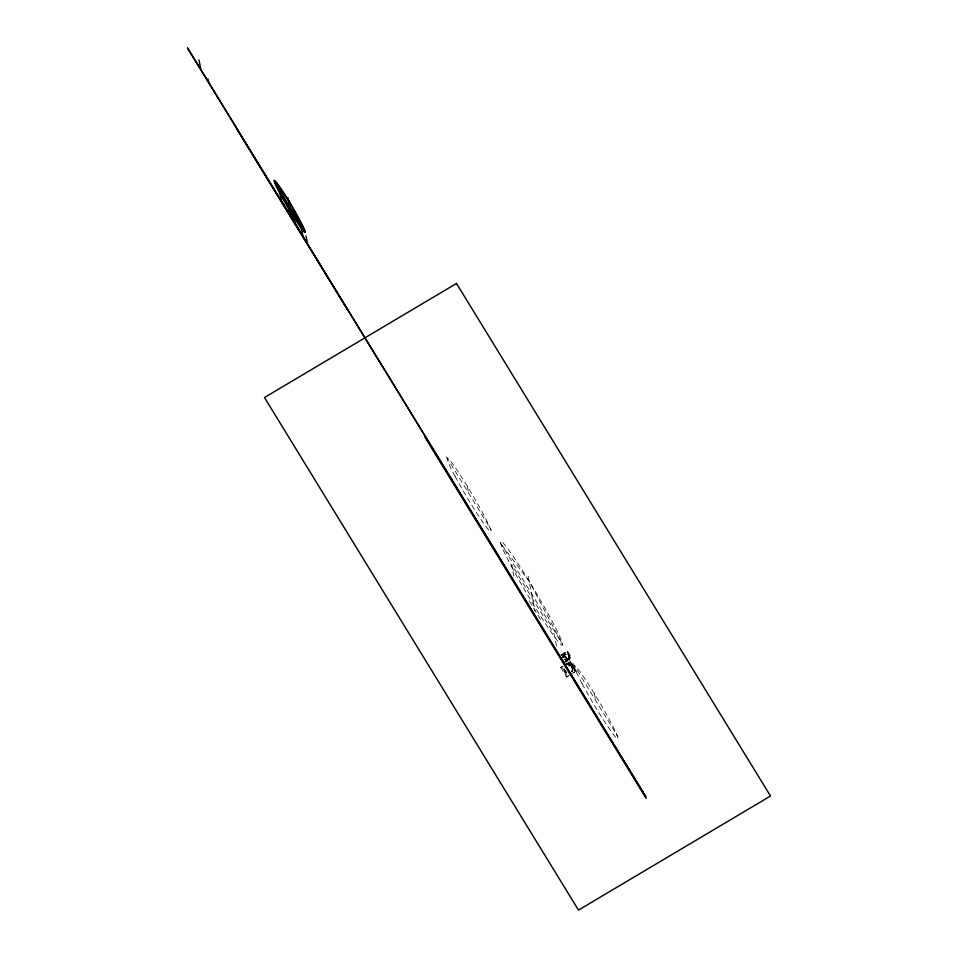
<?xml version="1.0" encoding="UTF-8"?>
<svg xmlns="http://www.w3.org/2000/svg" width="958" height="958" viewBox="0 0 958 958"><rect width="100%" height="100%" fill="white"/><g stroke="black" fill="none" stroke-linecap="round" stroke-linejoin="round"><path stroke-width="0.72" stroke-dasharray="4.79 3.59" d="M563.999 667.942L564.262 670.947L566.513 673.163M572.776 670.528C574.165 667.187 570.633 663.894 567.387 664.648M568.98 658.122C571.303 653.021 561.711 652.075 562.945 657.535M572.788 670.504L572.166 671.678M571.471 671.762L572.644 668.277L570.908 665.403M567.902 659.284C572.692 655.392 562.729 651.093 563.136 657.356M560.586 655.236L567.387 651.2L571.435 657.823L564.681 662.014M561.747 654.721L567.387 651.2M561.436 655.583L567.208 652.147L570.669 657.871L567.22 652.23M564.897 661.295L570.657 657.787M564.645 661.858L571.435 657.823M563.184 666.133L560.753 667.582L563.136 665.918M564.358 665.199L570.441 661.583L576.249 671.079L573.866 672.732M568.046 663.247L570.441 661.583M567.759 664.014L570.118 662.601L575.063 670.684L572.728 672.205M567.783 664.134L570.142 662.732L575.087 670.804M568.956 675.414L566.561 677.067L568.992 675.63M570.166 674.683L576.249 671.079M567.483 659.535L566.501 659.858M567.124 659.787L563.951 659.188A3.173 3.102 -11 0 0 568.992 657.918A3.173 3.102 -11 0 0 566.394 653.679A3.173 3.102 -11 0 0 562.945 657.356M569.136 664.565L570.74 665.103M566.262 672.504L564.166 669.403M501.681 544.934L529.115 581.135L561.424 642.447M567.411 651.356L571.471 657.978M500.136 542.396L562.777 644.662M446.428 456.846L491.43 530.289M572.884 663.259L617.874 736.714M570.477 661.798L576.297 671.295M529.259 600.941L540.504 619.299M560.705 667.367L566.561 677.067M568.609 656.182L572.142 668.241M594.343 693.616L595.672 700.466M566.106 657.032L567.244 662.876M564.166 652.47L565.831 661.056M566.801 675.594L561.867 667.642M556.538 645.908L554.275 634.268L511.608 564.621L514.147 577.722M528.133 576.069L534.947 611.18M467.3 486.245L468.642 493.095M564.466 652.973L566.298 664.636M565.543 660.541A1507.485 105.057 59.3 0 1 564.753 654.817L567.471 659.248A1507.485 105.057 59.3 0 1 569.196 666.505M563.484 657.344A2.646 2.587 -11 0 1 566.693 654.506A2.646 2.587 -11 0 1 568.357 658.385A2.646 2.587 -11 0 1 564.058 658.685M568.777 665.032A3.784 3.712 -11 0 1 571.16 671.223M566.465 671.929A3.784 3.712 -11 0 1 564.657 669.414M568.848 664.852A4.167 4.083 -11 0 1 571.267 671.869M566.31 672.444A4.167 4.083 -11 0 1 564.286 669.391M568.932 664.672A4.539 4.443 -11 0 1 571.998 671.857M566.441 673.103A4.539 4.443 -11 0 1 564.058 668.049M563.232 657.439A2.91 2.85 -11 0 1 566.525 654.086A2.91 2.85 -11 0 1 568.657 658.206A2.91 2.85 -11 0 1 563.963 658.865M511.201 565.95A60.593 4.227 59.3 0 0 562.095 645.309A60.593 4.227 59.3 0 0 521.092 568.322A60.593 4.227 59.3 0 0 511.201 565.95M455.05 476.258A42.739 2.982 59.3 0 0 490.652 531.522A42.739 2.982 59.3 0 0 461.169 476.461A42.739 2.982 59.3 0 0 455.05 476.258M582.093 683.629A42.739 2.982 59.3 0 0 617.682 738.893A42.739 2.982 59.3 0 0 588.2 683.832A42.739 2.982 59.3 0 0 582.093 683.629"/><path stroke-width="1.44" d="M187.564 48.104L645.884 796.817L378.997 360.579M379.057 360.891L187.54 47.948M236.41 128.396L347.083 309.051M424.849 437.076L646.183 798.397M306.057 236.015L307.458 243.248M288.047 197.899L292.034 218.376M208.006 78.999L208.712 82.616M199.001 59.935L201 70.174M456.499 283.448L264.48 397.522L578.476 910.1L770.495 796.014L456.499 283.448M288.55 200.426L274.826 182.319L304.704 231.082L288.55 200.426M301.123 226.986L279.784 192.163L281.484 200.905L302.824 235.728L301.123 226.986M294.238 219.502L288.609 210.329L289.041 212.508L294.669 221.693L294.238 219.502M280.131 193.863A30.297 2.108 59.3 0 0 305.147 232.519A30.297 2.108 59.3 0 0 283.867 192.989A30.297 2.108 59.3 0 0 280.131 193.863"/></g></svg>
